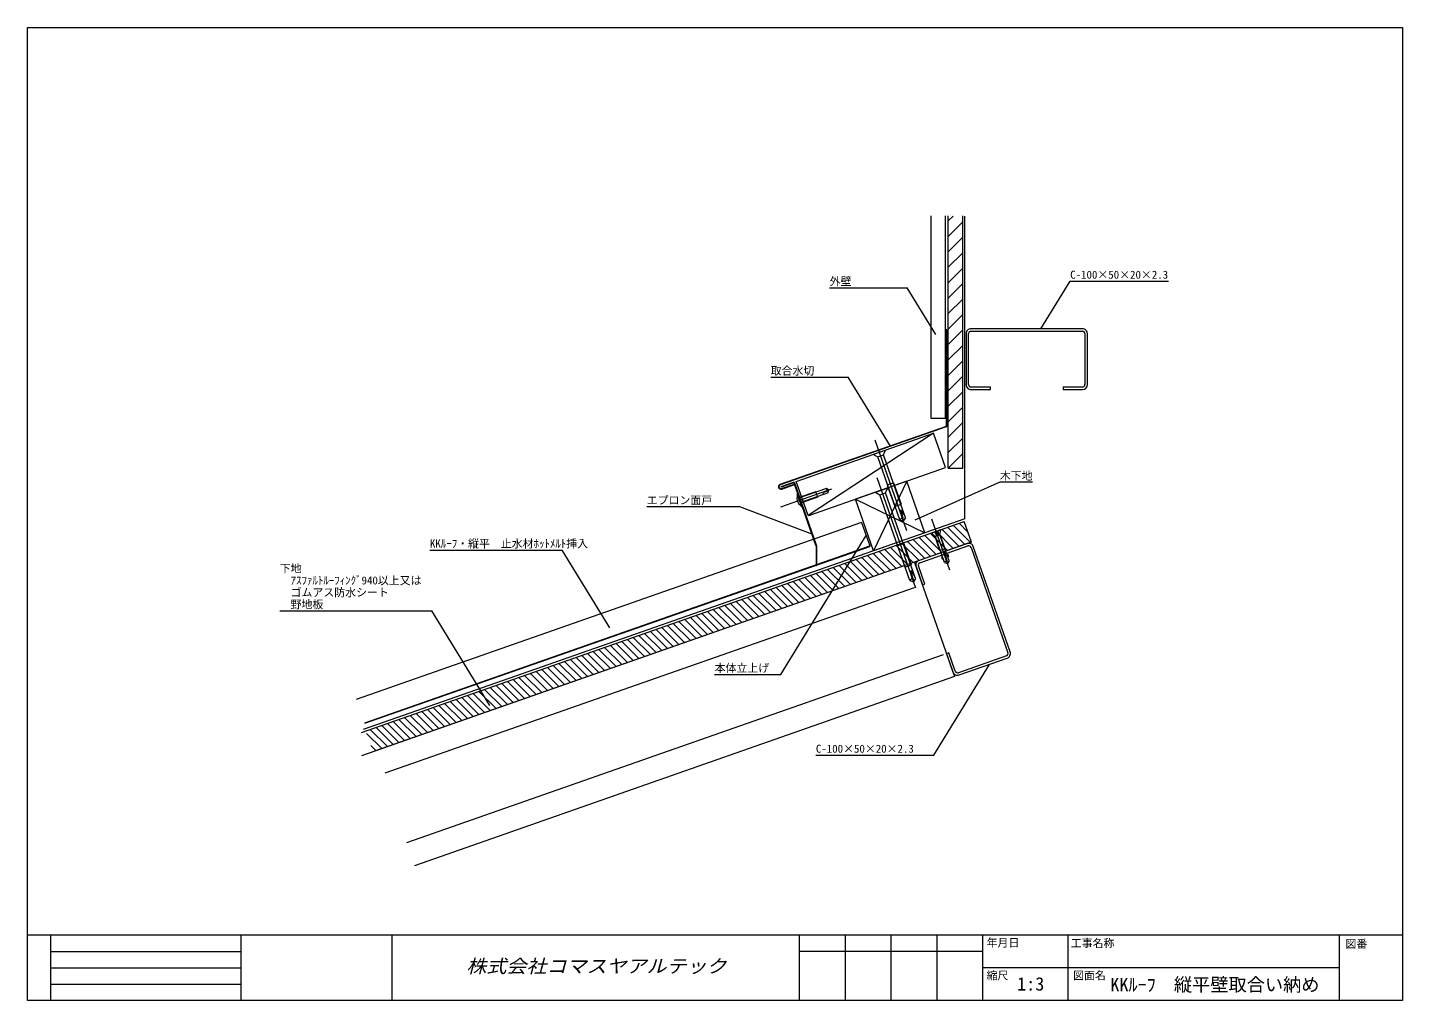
# Model space of a CAD drawing. Units: millimetres, scale not verified. Extents: x -567 to 1804, y -2125 to 401.
# Drawn here: x 670 to 1804, y -401 to 401 of the extents above; entities that cross this region are included whole.
import ezdxf
from ezdxf.enums import TextEntityAlignment as Align

# ---------------------------------------------------------------- set-up
doc = ezdxf.new("R2010")
doc.units = ezdxf.units.MM
doc.header["$LTSCALE"] = 3
for name, color, linetype, lineweight in [('0-0_0', 7, 'Continuous', 18), ('0-3_LAYER004', 7, 'Continuous', 18), ('0-5_LAYER007', 4, 'Continuous', 18), ('0-6_LAYER008', 4, 'Continuous', 18), ('0-7_LAYER009', 3, 'Continuous', 18)]:
    doc.layers.add(name, color=color, linetype=linetype, lineweight=lineweight)
doc.layers.add('0-2_LAYER002', color=7, linetype='Continuous')
doc.styles.add('HG丸ｺﾞｼｯｸM-PRO', font='')
doc.styles.add('ＭＳ ゴシック', font='')
doc.styles.get('HG丸ｺﾞｼｯｸM-PRO').set_extended_font_data('HG丸ｺﾞｼｯｸM-PRO')
doc.styles.get('ＭＳ ゴシック').set_extended_font_data('MS Gothic')

# ---------------------------------------------------------------- blocks, each defined once
blk = doc.blocks.new('GROUP_1(3)')
at = {"layer": '0-7_LAYER009', "color": 7}
blk.add_lwpolyline([(303.127, 104.642), (287.127, 104.642), (287.127, 102.642), (303.127, 102.642)], dxfattribs=at)
blk = doc.blocks.new('GROUP_2(3)')
at = {"layer": '0-7_LAYER009', "color": 7}
blk.add_lwpolyline([(211.127, 102.642), (227.127, 102.642), (227.127, 104.642)], dxfattribs=at)
blk = doc.blocks.new('GROUP_3(3)')
at = {"layer": '0-7_LAYER009', "color": 7}
blk.add_lwpolyline([(198.136, -129.56), (192.851, -114.459), (190.963, -115.119), (196.249, -130.221)], dxfattribs=at)
blk = doc.blocks.new('GROUP_4(3)')
at = {"layer": '0-7_LAYER009', "color": 7}
blk.add_lwpolyline([(165.856, -43.386), (171.142, -58.488), (173.03, -57.827)], dxfattribs=at)
blk = doc.blocks.new('GROUP_5(3)')
at = {"layer": '0-5_LAYER007', "color": 2}
blk.add_lwpolyline([(178.121, 245.791), (178.121, 79.115), (190.121, 79.115), (190.121, 245.791)], dxfattribs=at)
blk = doc.blocks.new('GROUP_6(1)')
at = {"layer": '0-6_LAYER008'}
for p, q in [((192.36, 241.493), (196.302, 245.435)), ((192.36, 228.765), (204.36, 240.765)), ((192.36, 216.037), (204.36, 228.037)), ((192.36, 203.31), (204.36, 215.31)), ((192.36, 190.582), (204.36, 202.582)), ((192.36, 177.854), (204.36, 189.854)), ((192.36, 165.126), (204.36, 177.126)), ((192.36, 152.398), (204.36, 164.398)), ((192.36, 139.67), (204.36, 151.67)), ((192.36, 126.942), (204.36, 138.942)), ((192.36, 114.214), (204.36, 126.214)), ((192.36, 101.486), (204.36, 113.486)), ((192.36, 88.758), (204.36, 100.758)), ((192.36, 76.03), (204.36, 88.03)), ((192.36, 63.302), (204.36, 75.302)), ((192.36, 50.574), (204.36, 62.574))]:
    blk.add_line(p, q, dxfattribs=at)

msp = doc.modelspace()

# ---------------------------------------------------------------- linework, layer by layer
at = {"layer": '0-0_0', "color": 4}
for p, q in [((1429.028, 37.847), (1429.028, 245.791)), ((1441.028, 37.847), (1441.028, 245.791)), ((1442.773, -3.917), (1442.773, 245.376)), ((1331.203, 186.462), (1395.033, 186.462)), ((1418.669, 147.95), (1395.033, 186.462)), ((1505.469, 152.642), (1529.59, 191.944)), ((1529.59, 191.944), (1610.59, 191.944)), ((1282.593, 112.757), (1346.423, 112.757)), ((1381.381, 55.797), (1346.423, 112.757)), ((1429.028, 37.847), (1441.028, 49.847)), ((1429.028, 37.847), (1441.028, 37.847)), ((1394.956, 27.069), (1352.483, 12.203)), ((1471.569, 26.15), (1401.369, -5.15)), ((1498.569, 26.15), (1471.569, 26.15)), ((1180.369, 6.051), (1256.85, 6.051)), ((1256.85, 6.051), (1316.969, -16.55)), ((945.045, -180.195), (1442.231, -6.18)), ((1442.645, -3.917), (946.409, -177.599)), ((1442.629, -25.112), (1428.503, -10.985)), ((1447.051, -23.17), (1433.217, -9.335)), ((1445.357, -15.111), (1437.931, -7.685)), ((1448.177, -23.17), (1442.231, -6.18)), ((1409.631, -36.661), (1395.504, -22.535)), ((1414.345, -35.011), (1400.218, -20.885)), ((1419.059, -33.361), (1404.933, -19.235)), ((1423.773, -31.711), (1409.647, -17.585)), ((1428.487, -30.061), (1414.361, -15.935)), ((1433.201, -28.412), (1419.075, -14.285)), ((1437.915, -26.762), (1423.789, -12.635)), ((1443.463, -24.82), (945.045, -199.266)), ((1001.527, -29.692), (1110.516, -29.692)), ((1149.953, -93.95), (1110.516, -29.692)), ((1381.347, -46.561), (1367.22, -32.434)), ((1386.061, -44.911), (1371.934, -30.784)), ((1390.775, -43.261), (1376.648, -29.134)), ((1395.489, -41.611), (1381.362, -27.484)), ((1400.203, -39.961), (1386.076, -25.834)), ((1404.917, -38.311), (1390.79, -24.185)), ((1348.348, -58.11), (1334.222, -43.984)), ((1353.062, -56.46), (1338.936, -42.334)), ((1357.776, -54.81), (1343.65, -40.684)), ((1362.49, -53.16), (1348.364, -39.034)), ((1367.204, -51.51), (1353.078, -37.384)), ((1371.918, -49.86), (1357.792, -35.734)), ((1376.633, -48.21), (1362.506, -34.084)), ((1315.35, -69.659), (1301.224, -55.533)), ((1320.064, -68.009), (1305.938, -53.883)), ((1324.778, -66.36), (1310.652, -52.233)), ((1329.492, -64.71), (1315.366, -50.583)), ((1334.206, -63.06), (1320.08, -48.933)), ((1338.92, -61.41), (1324.794, -47.283)), ((1343.634, -59.76), (1329.508, -45.633)), ((1282.352, -81.209), (1268.225, -67.082)), ((1287.066, -79.559), (1272.939, -65.432)), ((1291.78, -77.909), (1277.653, -63.783)), ((1296.494, -76.259), (1282.367, -62.133)), ((1301.208, -74.609), (1287.081, -60.483)), ((1305.922, -72.959), (1291.795, -58.833)), ((1310.636, -71.309), (1296.509, -57.183)), ((1249.353, -92.758), (1235.227, -78.632)), ((1254.067, -91.108), (1239.941, -76.982)), ((1258.781, -89.458), (1244.655, -75.332)), ((1263.495, -87.808), (1249.369, -73.682)), ((1268.209, -86.159), (1254.083, -72.032)), ((1272.924, -84.509), (1258.797, -70.382)), ((1277.638, -82.859), (1263.511, -68.732)), ((877.669, -79.807), (1003.027, -79.807)), ((1050.925, -157.85), (1003.027, -79.807)), ((1216.355, -104.308), (1202.229, -90.181)), ((1221.069, -102.658), (1206.943, -88.531)), ((1225.783, -101.008), (1211.657, -86.881)), ((1230.497, -99.358), (1216.371, -85.231)), ((1235.211, -97.708), (1221.085, -83.582)), ((1239.925, -96.058), (1225.799, -81.932)), ((1244.639, -94.408), (1230.513, -80.282)), ((1183.357, -115.857), (1169.23, -101.731)), ((1188.071, -114.207), (1173.944, -100.081)), ((1192.785, -112.557), (1178.658, -98.431)), ((1197.499, -110.907), (1183.372, -96.781)), ((1202.213, -109.257), (1188.086, -95.131)), ((1206.927, -107.607), (1192.8, -93.481)), ((1211.641, -105.958), (1197.515, -91.831)), ((1150.358, -127.406), (1136.232, -113.28)), ((1155.072, -125.757), (1140.946, -111.63)), ((1159.786, -124.107), (1145.66, -109.98)), ((1164.501, -122.457), (1150.374, -108.33)), ((1169.215, -120.807), (1155.088, -106.68)), ((1173.929, -119.157), (1159.802, -105.03)), ((1178.643, -117.507), (1164.516, -103.381)), ((1122.074, -137.306), (1107.948, -123.18)), ((1126.788, -135.656), (1112.662, -121.53)), ((1131.502, -134.006), (1117.376, -119.88)), ((1136.216, -132.356), (1122.09, -118.23)), ((1140.93, -130.706), (1126.804, -116.58)), ((1145.644, -129.056), (1131.518, -114.93)), ((1089.076, -148.855), (1074.949, -134.729)), ((1093.79, -147.205), (1079.663, -133.079)), ((1098.504, -145.556), (1084.377, -131.429)), ((1103.218, -143.906), (1089.092, -129.779)), ((1107.932, -142.256), (1093.806, -128.129)), ((1112.646, -140.606), (1098.52, -126.479)), ((1117.36, -138.956), (1103.234, -124.829)), ((1056.077, -160.405), (1041.951, -146.278)), ((1060.792, -158.755), (1046.665, -144.628)), ((1065.506, -157.105), (1051.379, -142.979)), ((1070.22, -155.455), (1056.093, -141.329)), ((1074.934, -153.805), (1060.807, -139.679)), ((1079.648, -152.155), (1065.521, -138.029)), ((1084.362, -150.505), (1070.235, -136.379)), ((1023.079, -171.954), (1008.953, -157.828)), ((1027.793, -170.304), (1013.667, -156.178)), ((1032.507, -168.654), (1018.381, -154.528)), ((1037.221, -167.004), (1023.095, -152.878)), ((1041.935, -165.355), (1027.809, -151.228)), ((1046.649, -163.705), (1032.523, -149.578)), ((1051.363, -162.055), (1037.237, -147.928)), ((990.081, -183.504), (975.954, -169.377)), ((994.795, -181.854), (980.668, -167.727)), ((999.509, -180.204), (985.383, -166.077)), ((1004.223, -178.554), (990.097, -164.427)), ((1008.937, -176.904), (994.811, -162.778)), ((1013.651, -175.254), (999.525, -161.128)), ((1018.365, -173.604), (1004.239, -159.478)), ((961.797, -193.403), (949.376, -180.983)), ((966.511, -191.753), (952.384, -177.627)), ((971.225, -190.103), (957.098, -175.977)), ((975.939, -188.453), (961.812, -174.327)), ((980.653, -186.803), (966.526, -172.677)), ((985.367, -185.154), (971.24, -171.027)), ((957.083, -195.053), (952.803, -190.773))]:
    msp.add_line(p, q, dxfattribs=at)
at = {"layer": '0-0_0', "color": 3}
for p, q in [((1426.989, 139.67), (1426.989, 151.337)), ((1427.389, 139.67), (1427.389, 151.337)), ((1427.589, 72.82), (1427.589, 151.337)), ((1427.989, 72.82), (1427.989, 151.337)), ((1427.389, 139.67), (1426.989, 139.67)), ((1427.187, 72.253), (1290.145, 24.289)), ((1427.319, 71.876), (1290.277, 23.911)), ((1301.148, 26.021), (1291.026, 22.478)), ((1301.28, 25.643), (1291.158, 22.1)), ((1291.554, 20.968), (1301.984, 24.618)), ((1291.686, 20.59), (1302.116, 24.241)), ((1301.984, 24.618), (1302.116, 24.241)), ((1319.958, -25.905), (1302.045, 25.275)), ((1320.335, -25.773), (1302.422, 25.407)), ((1291.026, 22.478), (1291.158, 22.1)), ((1319.991, -26.101), (1320.068, -42.416)), ((1320.391, -26.099), (1320.468, -42.414)), ((1320.068, -42.416), (1320.468, -42.414))]:
    msp.add_line(p, q, dxfattribs=at)
at = {"layer": '0-0_0'}
for p, q in [((1443.796, 148.642), (1443.796, 106.642)), ((1445.796, 106.642), (1445.796, 148.642)), ((1539.796, 152.642), (1447.796, 152.642)), ((1447.796, 150.642), (1539.796, 150.642)), ((1541.796, 148.642), (1541.796, 106.642)), ((1543.796, 106.642), (1543.796, 148.642)), ((1463.796, 104.642), (1447.796, 104.642)), ((1394.814, -13.834), (1368.647, 60.929)), ((1367.446, 49.225), (1376.885, 52.529)), ((1367.612, 48.753), (1367.446, 49.225)), ((1367.612, 48.753), (1370.863, 47.031)), ((1370.863, 47.031), (1375.582, 48.682)), ((1389.033, -4.882), (1370.863, 47.031)), ((1375.582, 48.682), (1377.05, 52.057)), ((1393.752, -3.23), (1375.582, 48.682)), ((1377.05, 52.057), (1376.885, 52.529)), ((1402.246, -61.063), (1370.452, 29.776)), ((1383.926, 25.751), (1378.641, 23.901)), ((1378.641, 23.901), (1384.851, 6.157)), ((1383.926, 25.751), (1390.137, 8.007)), ((1332.866, 20.446), (1290.704, 5.689)), ((1304.531, 16.356), (1305.212, 16.226)), ((1308.164, 5.973), (1304.531, 16.356)), ((1308.616, 6.5), (1305.212, 16.226)), ((1328.744, 21.122), (1306.253, 13.251)), ((1329.98, 17.317), (1307.575, 9.475)), ((1321.36, 13.982), (1307.674, 9.192)), ((1326.256, 16.544), (1327.305, 16.381)), ((1330.51, 19.622), (1329.643, 19.034)), ((1369.251, 18.072), (1378.69, 21.376)), ((1369.416, 17.6), (1369.251, 18.072)), ((1369.416, 17.6), (1372.668, 15.878)), ((1372.668, 15.878), (1377.387, 17.53)), ((1397.445, -54.912), (1372.668, 15.878)), ((1377.387, 17.53), (1378.855, 20.904)), ((1402.164, -53.26), (1377.387, 17.53)), ((1378.855, 20.904), (1378.69, 21.376)), ((1304.451, 10.846), (1305.175, 11.1)), ((1304.666, 10.231), (1305.39, 10.485)), ((1305.39, 10.485), (1305.175, 11.1)), ((1308.164, 5.973), (1308.616, 6.5)), ((1384.851, 6.157), (1390.137, 8.007)), ((1391.507, -2.695), (1389.85, 3.437)), ((1389.033, -4.882), (1391.987, -5.755)), ((1393.752, -3.23), (1391.987, -5.755)), ((1430.313, -46.394), (1415.556, -4.233)), ((1415.299, -15.606), (1422.85, -12.964)), ((1415.464, -16.078), (1415.299, -15.606)), ((1415.464, -16.078), (1418.442, -18.532)), ((1417.816, -14.726), (1419.701, -18.092)), ((1422.501, -17.112), (1418.159, -18.632)), ((1422.189, -30.147), (1418.159, -18.632)), ((1425.961, -40.015), (1418.442, -18.532)), ((1420.333, -13.845), (1420.959, -17.652)), ((1422.218, -17.211), (1423.015, -13.436)), ((1429.737, -38.694), (1422.218, -17.211)), ((1426.531, -28.627), (1422.501, -17.112)), ((1423.015, -13.436), (1422.85, -12.964)), ((1448.177, -23.17), (955.856, -195.482)), ((1392.338, -24.279), (1387.052, -26.129)), ((1387.052, -26.129), (1393.263, -43.873)), ((1392.338, -24.279), (1398.549, -42.023)), ((1444.621, -24.414), (1404.979, -38.289)), ((1405.64, -40.177), (1445.282, -26.302)), ((1426.531, -28.627), (1422.189, -30.147)), ((1427.845, -37.654), (1426.188, -31.522)), ((1447.83, -27.529), (1478.223, -114.364)), ((1480.11, -113.703), (1449.718, -26.869)), ((1393.263, -43.873), (1398.549, -42.023)), ((1401.326, -39.961), (1434.239, -133.996)), ((1409.698, -57.827), (1404.413, -42.725)), ((1425.961, -40.015), (1428.324, -40.713)), ((1429.737, -38.694), (1428.324, -40.713)), ((1397.445, -54.912), (1400.399, -55.785)), ((1399.919, -52.725), (1398.262, -46.593)), ((1402.164, -53.26), (1400.399, -55.785)), ((1401.037, -60.859), (964.351, -213.699)), ((1424.805, -116.108), (982.284, -270.991)), ((1476.995, -116.913), (1437.353, -130.787)), ((1438.014, -132.675), (1477.656, -118.8)), ((1434.239, -133.996), (988.891, -289.868)), ((669.669, -346.95), (1803.669, -346.95)), ((688.569, -346.95), (688.569, -400.95)), ((845.592, -346.95), (845.592, -400.95)), ((970.129, -346.95), (970.129, -400.95)), ((1306.194, -346.95), (1306.194, -400.95)), ((1343.994, -346.95), (1343.994, -400.95)), ((1381.794, -346.95), (1381.794, -400.95)), ((1419.594, -346.95), (1419.594, -400.95)), ((1457.394, -346.95), (1457.394, -400.95)), ((1527.594, -346.95), (1527.594, -400.95)), ((1751.526, -346.95), (1751.526, -400.95)), ((688.569, -360.45), (845.592, -360.45)), ((1457.394, -360.45), (1306.194, -360.45)), ((688.569, -373.95), (845.592, -373.95)), ((1751.526, -373.95), (1457.394, -373.95)), ((688.569, -387.45), (845.592, -387.45))]:
    msp.add_line(p, q, dxfattribs=at)
at = {"layer": '0-0_0', "color": 33}
for p, q in [((1303.602, 26.88), (1416.865, 66.522)), ((1313.444, -1.242), (1303.602, 26.88)), ((1409.822, -15.405), (1367.348, -30.27))]:
    msp.add_line(p, q, dxfattribs=at)
at = {"layer": '0-0_0', "color": 1}
for p, q in [((1357.623, -7.023), (940.725, -152.937)), ((1357.623, -7.023), (1364.395, -26.372)), ((1363.956, -26.631), (947.531, -172.38)), ((1364.089, -27.009), (947.663, -172.758))]:
    msp.add_line(p, q, dxfattribs=at)
at = {"layer": '0-0_0'}
msp.add_lwpolyline([(669.669, 400.95), (1803.669, 400.95), (1803.669, -400.95), (669.669, -400.95)], close=True, dxfattribs=at)
at = {"layer": '0-0_0', "color": 33}
msp.add_lwpolyline([(1314.068, -1.242), (1426.776, 38.206), (1416.865, 66.522), (1313.444, -1.242)], dxfattribs=at)
msp.add_lwpolyline([(1367.348, -30.27), (1352.483, 12.203), (1409.822, -15.405), (1394.956, 27.069)], close=True, dxfattribs=at)
at = {"layer": '0-0_0'}
for points in [[(1321.36, 13.982), (1319.84, 18.324), (1306.154, 13.534)], [(1329.98, 17.317), (1330.51, 19.622), (1328.744, 21.122)], [(1427.9, -33.445), (1428.685, -33.171), (1429.324, -34.995), (1428.538, -35.27)], [(1424.124, -34.767), (1423.339, -35.042), (1423.978, -36.866), (1424.763, -36.591)]]:
    msp.add_lwpolyline(points, dxfattribs=at)
at = {"layer": '0-0_0', "color": 4}
for points in [[(1236.369, -132.242), (1291.034, -132.242), (1361.242, -17.846)], [(1319.869, -198.727), (1417.11, -198.727), (1463.003, -123.95)]]:
    msp.add_lwpolyline(points, dxfattribs=at)
at = {"layer": '0-0_0', "color": 3}
for centre, radius, start, end in [((1427.489, 151.337), 0.5, 0, 180), ((1427.489, 151.337), 0.1, 0, 180), ((1426.989, 72.82), 0.6, 289.29005, 0), ((1426.989, 72.82), 1, 289.29005, 0), ((1291.022, 22.484), 2.007, 115.89881, 289.34311), ((1291.022, 22.484), 1.607, 115.89881, 289.34311), ((1301.478, 25.077), 1, 19.29005, 109.29005), ((1301.478, 25.077), 0.6, 19.29005, 109.29005), ((1319.391, -26.103), 0.6, 0.26754, 19.29005), ((1319.391, -26.103), 1, 0.26754, 19.29005)]:
    msp.add_arc(centre, radius, start, end, dxfattribs=at)
at = {"layer": '0-0_0'}
for centre, radius, start, end in [((1447.796, 148.642), 4, 89.99991, 180), ((1447.796, 148.642), 2, 89.99991, 180), ((1539.796, 148.642), 4, 359.99991, 90), ((1539.796, 148.642), 2, 359.99981, 90), ((1447.796, 106.642), 4, 179.99991, 270), ((1447.796, 106.642), 2, 179.99991, 270), ((1539.796, 106.642), 2, 270, 0.00009), ((1539.796, 106.642), 4, 270, 360), ((1310.944, 12.692), 6.743, 165.1394, 234.91167), ((1316.552, 14.736), 12.13, 172.32676, 181.48654), ((1326.444, 17.394), 0.871, 103.16163, 257.57326), ((1326.06, 26.725), 8.484, 271.25186, 294.97744), ((1330.407, 20.601), 1.744, 162.60427, 243.98851), ((1316.552, 14.736), 12.13, 218.56453, 226.25334), ((1371.042, -12.533), 24.674, 27.16307, 39.93432), ((1391.532, -6.388), 2.918, 85.8828, 148.93004), ((1383.482, -5.52), 8.508, 358.42116, 19.39149), ((1417.3, -17.155), 2.128, 68.95838, 149.62171), ((1419.67, -15.986), 1.802, 65.54816, 153.03193), ((1422.244, -15.4), 2.111, 68.55755, 150.02254), ((1407.269, -47.36), 24.674, 31.99767, 39.93432), ((1445.943, -28.19), 4, 19.29, 109.29009), ((1445.943, -28.19), 2, 19.29, 109.29009), ((1406.301, -42.065), 4, 109.29, 199.29009), ((1406.301, -42.065), 2, 109.29, 199.29009), ((1427.859, -40.984), 2.131, 81.44648, 152.95135), ((1419.819, -40.479), 8.508, 358.42116, 19.39149), ((1399.944, -56.418), 2.918, 85.8828, 148.93004), ((1379.454, -62.563), 24.674, 27.16307, 39.93432), ((1391.893, -55.55), 8.508, 358.42116, 19.39149), ((1476.335, -115.025), 2, 289.28991, 19.29019), ((1476.335, -115.025), 4, 289.29, 19.29009), ((1436.693, -128.9), 4, 199.29005, 289.29009), ((1436.693, -128.9), 2, 199.29005, 289.29019)]:
    msp.add_arc(centre, radius, start, end, dxfattribs=at)
at = {"layer": '0-0_0', "color": 1}
msp.add_arc((1363.923, -26.537), 0.5, 289.29005, 19.29005, dxfattribs=at)

# ---------------------------------------------------------------- block references
at = {"layer": '0-0_0'}
for name in ['GROUP_5(3)', 'GROUP_6(1)', 'GROUP_2(3)', 'GROUP_1(3)', 'GROUP_4(3)', 'GROUP_3(3)']:
    msp.add_blockref(name, (1236.669, 0), dxfattribs=at)

# ---------------------------------------------------------------- texts
at = {"layer": '0-0_0', "style": 'ＭＳ ゴシック'}
for s, height, p in [('外壁', 6.598, (1331.203, 186.462)), ('C-100×50×20×2.3', 6.598, (1529.59, 191.944)), ('取合水切', 6.598, (1282.593, 112.757)), ('木下地', 6.598, (1471.569, 26.15)), ('エプロン面戸', 6.598, (1180.369, 6.051)), ('下地', 6.598, (877.669, -50.152)), ('\u3000ｱｽﾌｧﾙﾄﾙｰﾌｨﾝｸﾞ940以上又は', 6.598, (877.669, -60.037)), ('\u3000ゴムアス防水シート', 6.598, (877.669, -69.922)), ('\u3000野地板', 6.598, (877.669, -79.807)), ('本体立上げ', 6.598, (1236.369, -132.242)), ('C-100×50×20×2.3', 6.598, (1319.869, -198.727)), ('年月日', 6.598, (1460.669, -358.65)), ('工事名称', 6.598, (1530.069, -359.05)), ('図番', 6.598, (1756.669, -359.55)), ('縮尺', 6.598, (1460.569, -385.65)), ('1:3', 11, (1485.819, -396.05)), ('図面名', 6.598, (1531.969, -385.65))]:
    msp.add_text(s, height=height, dxfattribs=at).set_placement(p, align=Align.BOTTOM_LEFT)
at = {"layer": '0-0_0', "color": 3, "style": 'HG丸ｺﾞｼｯｸM-PRO', "oblique": 15, "width": 1.1}
msp.add_text('株式会社コマスヤアルテック', height=11, dxfattribs=at).set_placement((1031.661, -381.45), align=Align.BOTTOM_LEFT)
at = {"layer": '0-2_LAYER002', "style": 'ＭＳ ゴシック'}
msp.add_text('㏍ﾙｰﾌ・縦平\u3000止水材ﾎｯﾄﾒﾙﾄ挿入', height=6.598, dxfattribs=at).set_placement((1001.527, -29.692), align=Align.BOTTOM_LEFT)
at = {"layer": '0-3_LAYER004', "style": 'ＭＳ ゴシック'}
msp.add_text('㏍ﾙｰﾌ\u3000縦平壁取合い納め', height=11, dxfattribs=at).set_placement((1562.652, -396.693), align=Align.BOTTOM_LEFT)

doc.saveas('drawing.dxf')
